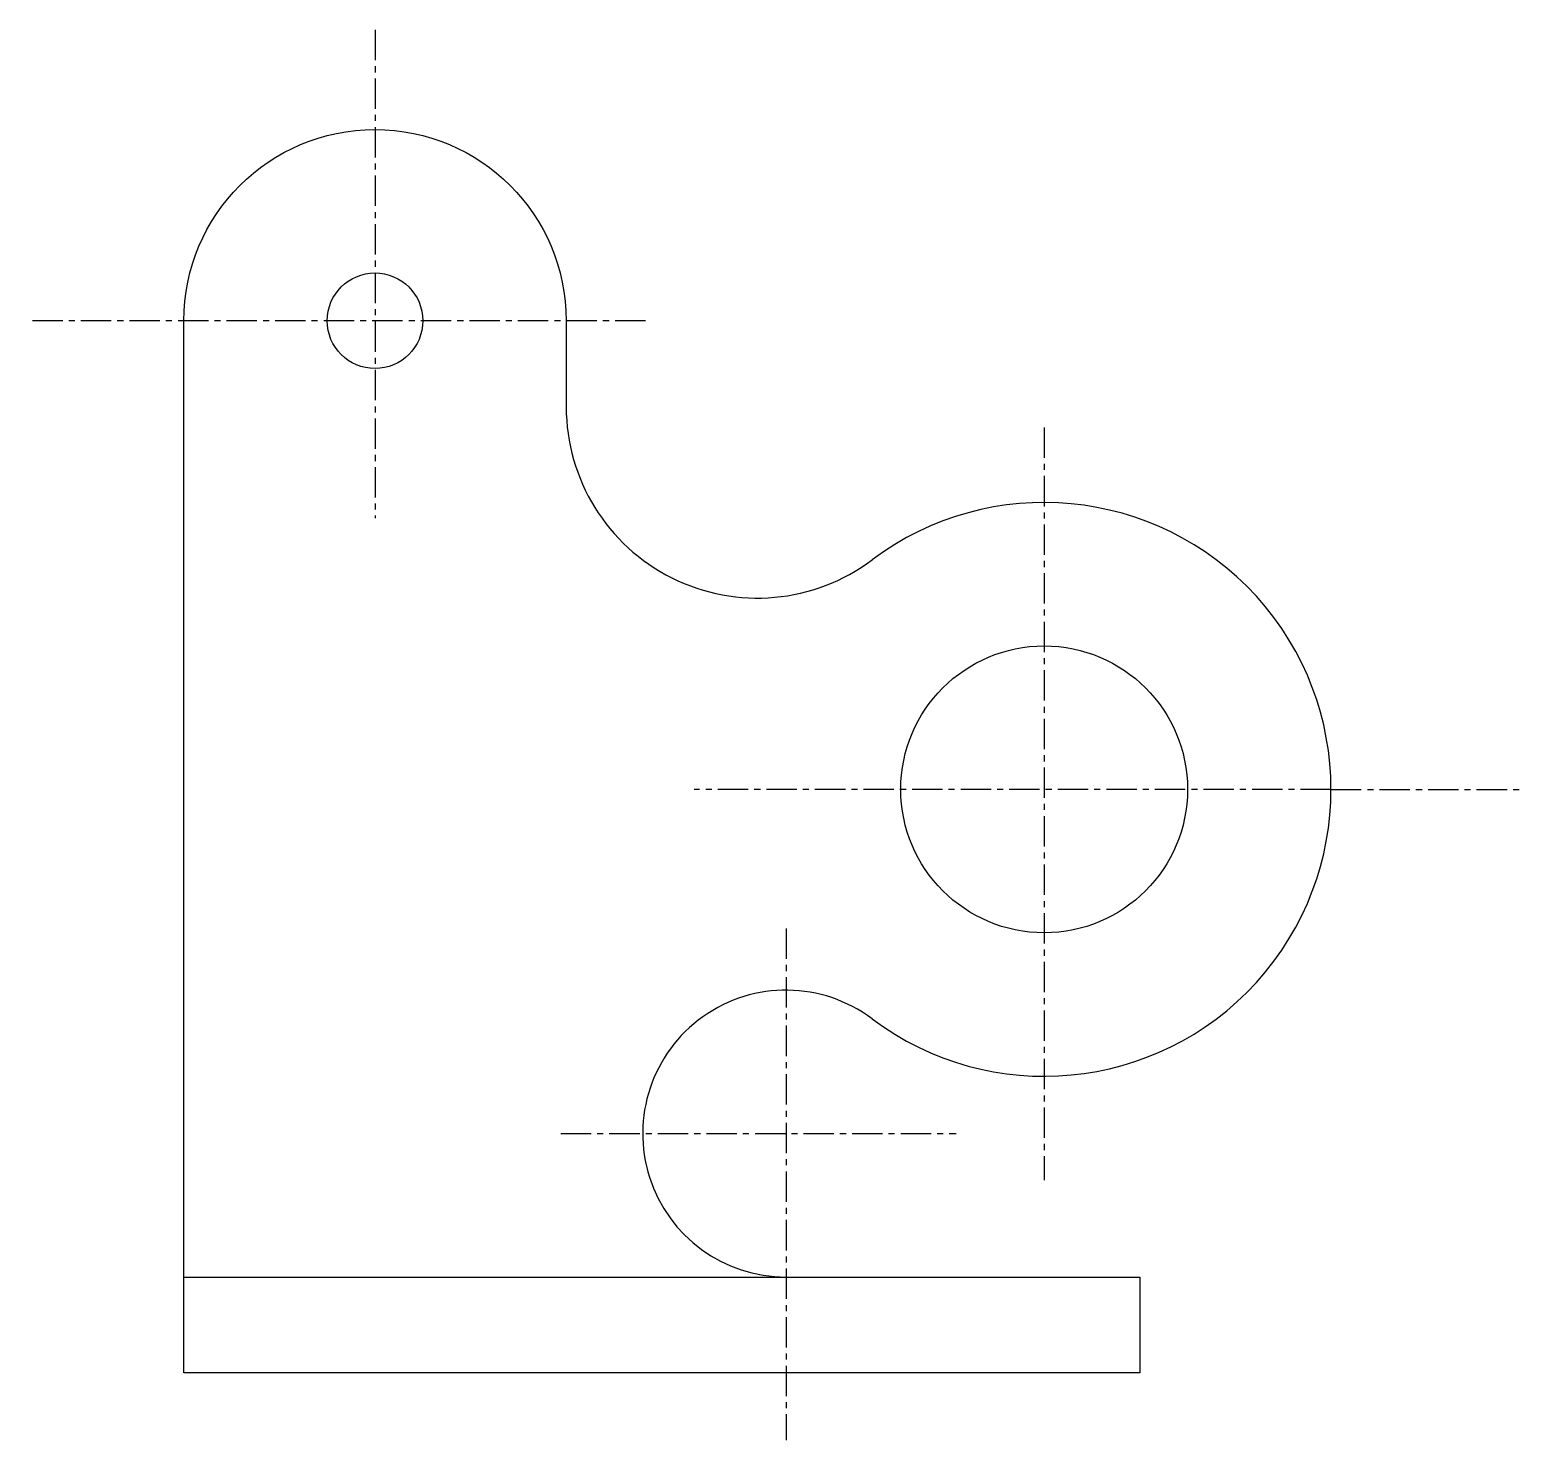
# Model space of a CAD drawing. Header units: centimetres. Extents: x 351 to 507, y 240 to 387.
import ezdxf

# ---------------------------------------------------------------- set-up
doc = ezdxf.new("R2010")
doc.units = ezdxf.units.CM
doc.header["$LTSCALE"] = 0.1
doc.linetypes.add('CENTER', pattern=[50.8, 31.75, -6.35, 6.35, -6.35])

msp = doc.modelspace()

# ---------------------------------------------------------------- linework, layer by layer
at = {"color": 114, "linetype": 'CENTER', "true_color": 0x139b48}
for p, q in [((387.5, 387.14), (387.5, 336.07)), ((415.79, 356.72), (351.39, 356.72)), ((457.5, 345.57), (457.5, 266.86)), ((487.5, 307.72), (420.87, 307.72)), ((487.5, 307.72), (507.4, 307.72)), ((430.5, 293.17), (430.5, 239.67)), ((406.93, 271.72), (448.31, 271.72))]:
    msp.add_line(p, q, dxfattribs=at)
msp.add_lwpolyline([(367.5, 256.72), (367.5, 356.72, -1), (407.5, 356.72), (407.5, 347.72)], format="xyb")
msp.add_lwpolyline([(367.5, 256.72), (467.5, 256.72), (467.5, 246.72), (367.5, 246.72)], close=True)
for centre, radius in [((387.5, 356.72), 5), ((457.5, 307.72), 15)]:
    msp.add_circle(centre, radius)
for centre, radius, start, end in [((427.5, 347.72), 20, 180, 306.8699), ((457.5, 307.72), 30, 233.1301, 126.8699), ((430.5, 271.72), 15, 53.1301, 270)]:
    msp.add_arc(centre, radius, start, end)

doc.saveas('drawing.dxf')
